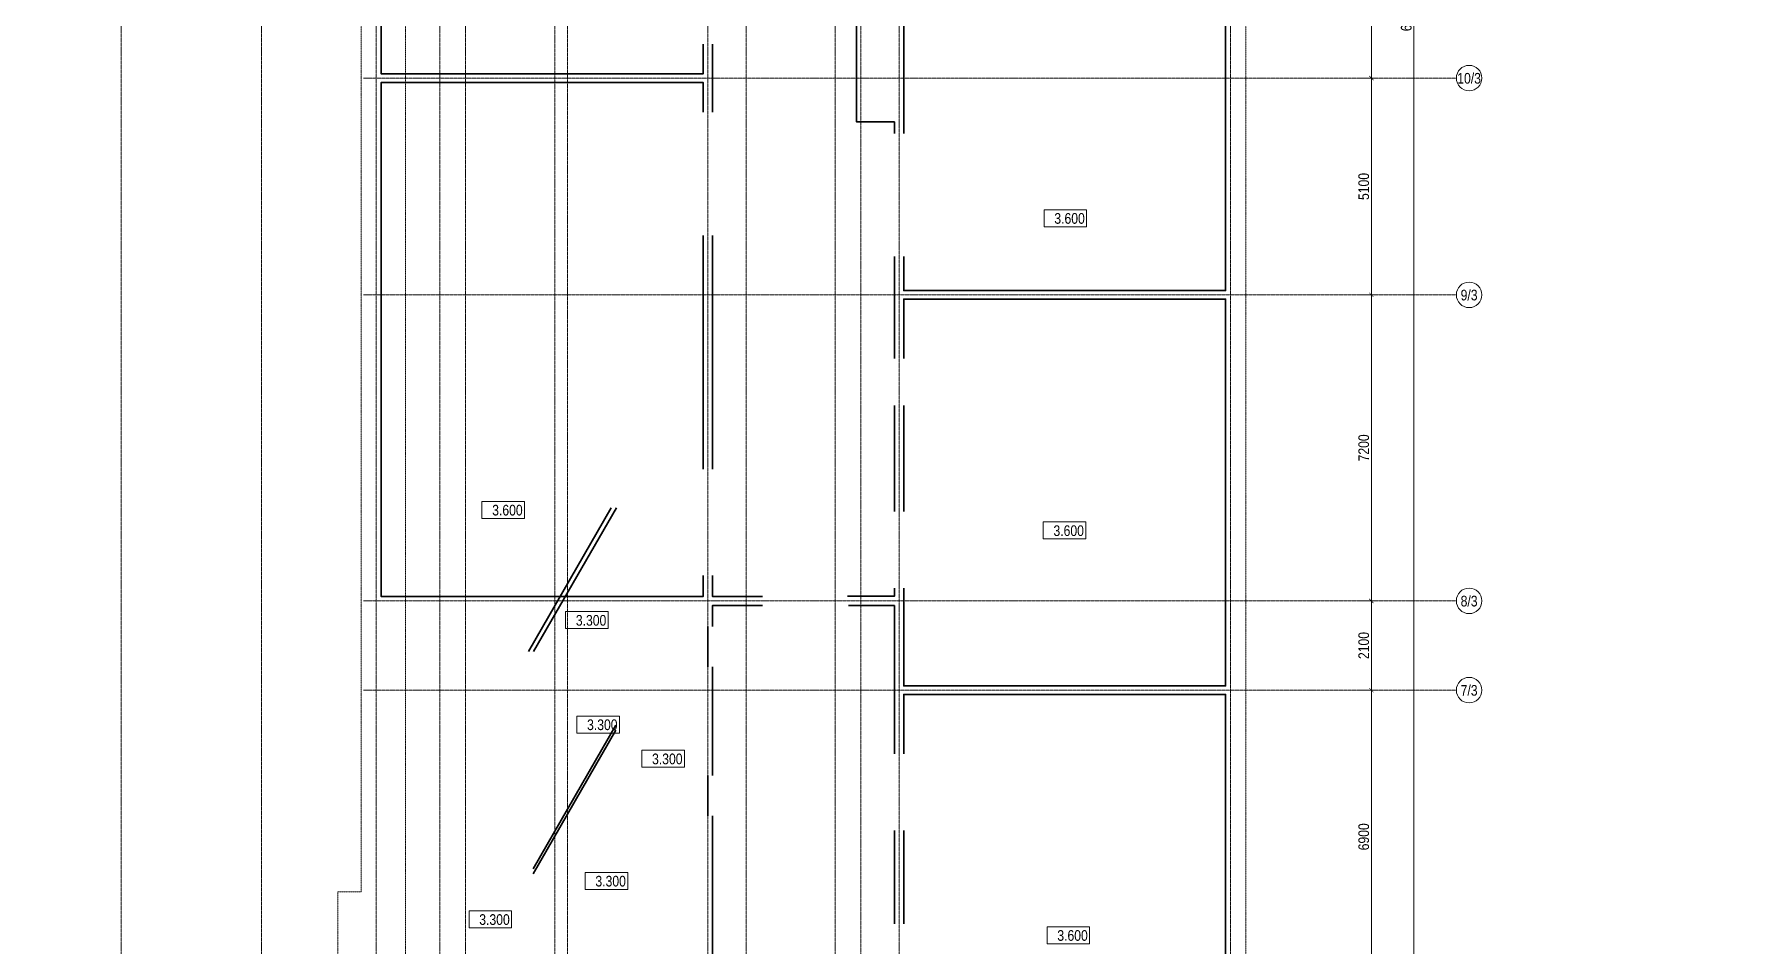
# Model space of a CAD drawing. Header units: millimetres. Extents: x -328335 to 1460319, y -208171 to 164069.
# Drawn here: x 86450 to 126465, y 12581 to 34037 of the extents above; entities that cross this region are included whole.
import ezdxf
from ezdxf import colors
from ezdxf.entities.mleader import LeaderData, LeaderLine
from ezdxf.enums import TextEntityAlignment as Align
from ezdxf.math import Vec2, Vec3

# ---------------------------------------------------------------- set-up
doc = ezdxf.new("R2010")
doc.units = ezdxf.units.MM
doc.header["$LTSCALE"] = 0.5
doc.linetypes.add('CENTER', pattern=[50.8, 31.75, -6.35, 6.35, -6.35])
doc.linetypes.add('DASHED', pattern=[19.05, 12.7, -6.35])
doc.layers.get('Defpoints').update_dxf_attribs({"color": 140})
for name, color, linetype, lineweight in [('АИ_Плинтус', 3, 'Continuous', 9), ('АР6_потолок_отм', 5, 'Continuous', 5), ('АР_Разрезы марка', 7, 'Continuous', 13), ('АЦ_Выноски', 7, 'Continuous', 5), ('РД_Оси_размер', 8, 'Continuous', 0)]:
    doc.layers.add(name, color=color, linetype=linetype, lineweight=lineweight)
doc.layers.add('АИ_Т_Профиль', color=2, linetype='Continuous', lineweight=40, true_color=0xffff00)
doc.layers.add('РД_Оси_100', color=7, linetype='Continuous', lineweight=0, true_color=0x525252)
doc.layers.add('АР6_Г_профиль плитки', color=220, linetype='Continuous', lineweight=35, plot=False)
doc.layers.add('АР_Делит', color=120, linetype='Continuous', lineweight=0, plot=False)
doc.styles.add('Arial_Narrow_08', font='ARIALN.TTF', dxfattribs={"width": 0.8})
doc.styles.add('style1', font='ARIALN.TTF')
doc.styles.add('ккк', font='isocpeur.ttf', dxfattribs={"width": 0.85, "oblique": 15})
doc.dimstyles.new('Dim100_ареал', dxfattribs={"dimscale": 100, "dimtxt": 2.5, "dimasz": 1, "dimexe": 1, "dimexo": 1, "dimgap": 0.5, "dimtad": 1, "dimzin": 12, "dimdsep": 46, "dimtxsty": 'style1', "dimblk": 'ARCHTICK', "dimcen": 1, "dimdle": 1, "dimaunit": 1, "dimadec": 0, "dimazin": 3, "dimtfac": 1, "dimtmove": 1, "dimatfit": 3, "dimldrblk": 'OPEN30', "dimfxl": 2, "dimfxlon": 1, "dimtolj": 1, "dimtzin": 0, "dimlwd": 5, "dimlwe": 5, "dimarcsym": 0})

# ---------------------------------------------------------------- blocks, each defined once
blk = doc.blocks.new('A-iden')
at = {"linetype": 'Continuous', "lineweight": 5}
blk.add_circle((0, -4), 3, dxfattribs=at)
at = {"color": 0, "linetype": 'Continuous', "lineweight": 20, "style": 'ккк', "width": 0.85}
blk.add_attdef('ID', text='', height=4, dxfattribs=at).set_placement((0.31, -3.85), align=Align.MIDDLE_CENTER)
blk = doc.blocks.new('_ArchTick')
at = {"color": 0, "linetype": 'ByBlock', "const_width": 0.15}
blk.add_lwpolyline([(-0.5, -0.5), (0.5, 0.5)], dxfattribs=at)
blk = doc.blocks.new('*D306')
at = {"layer": 'Defpoints', "color": 0, "transparency": 16777216}
for p in [(116910, 69000), (118910, 69000), (116910, 0)]:
    blk.add_point(p, dxfattribs=at)
at = {"layer": 'РД_Оси_размер', "color": 0, "lineweight": 5, "transparency": 16777216}
for p, q in [((118710, 69000), (119010, 69000)), ((118910, -100), (118910, 69100)), ((118710, 0), (119010, 0))]:
    blk.add_line(p, q, dxfattribs=at)
at = {"layer": 'РД_Оси_размер', "color": 0, "lineweight": 5, "transparency": 16777216, "xscale": 100, "yscale": 100, "zscale": 100}
for p, rotation in [((118910, 69000), 90), ((118910, 0), 270)]:
    blk.add_blockref('_ArchTick', p, dxfattribs=dict(at, rotation=rotation))
at = {"layer": 'РД_Оси_размер', "color": 0, "transparency": 16777216, "insert": (118732, 34500), "char_height": 250, "attachment_point": 5, "rotation": 90, "style": 'style1'}
blk.add_mtext('\\A1;69000', dxfattribs=at)
blk = doc.blocks.new('_Open30')
at = {"color": 0, "linetype": 'ByBlock', "lineweight": -2}
for p, q in [((-1, 0.27), (0, 0)), ((0, 0), (-1, -0.27)), ((0, 0), (-1, 0))]:
    blk.add_line(p, q, dxfattribs=at)
blk = doc.blocks.new('*D311')
at = {"layer": 'Defpoints', "color": 0, "transparency": 16777216}
for p in [(116910, 18600), (117910, 18600), (116910, 11700)]:
    blk.add_point(p, dxfattribs=at)
at = {"layer": 'РД_Оси_размер', "color": 0, "lineweight": 5, "transparency": 16777216}
for p, q in [((117710, 18600), (118010, 18600)), ((117910, 11600), (117910, 18700)), ((117710, 11700), (118010, 11700))]:
    blk.add_line(p, q, dxfattribs=at)
at = {"layer": 'РД_Оси_размер', "color": 0, "lineweight": 5, "transparency": 16777216, "xscale": 100, "yscale": 100, "zscale": 100}
for p, rotation in [((117910, 18600), 90), ((117910, 11700), 270)]:
    blk.add_blockref('_ArchTick', p, dxfattribs=dict(at, rotation=rotation))
at = {"layer": 'РД_Оси_размер', "color": 0, "transparency": 16777216, "insert": (117732, 15150), "char_height": 250, "attachment_point": 5, "rotation": 90, "style": 'style1'}
blk.add_mtext('\\A1;6900', dxfattribs=at)
blk = doc.blocks.new('*D312')
at = {"layer": 'Defpoints', "color": 0, "transparency": 16777216}
for p in [(116910, 20700), (117910, 20700), (116910, 18600)]:
    blk.add_point(p, dxfattribs=at)
at = {"layer": 'РД_Оси_размер', "color": 0, "lineweight": 5, "transparency": 16777216}
for p, q in [((117710, 20700), (118010, 20700)), ((117910, 18500), (117910, 20800)), ((117710, 18600), (118010, 18600))]:
    blk.add_line(p, q, dxfattribs=at)
at = {"layer": 'РД_Оси_размер', "color": 0, "lineweight": 5, "transparency": 16777216, "xscale": 100, "yscale": 100, "zscale": 100}
for p, rotation in [((117910, 20700), 90), ((117910, 18600), 270)]:
    blk.add_blockref('_ArchTick', p, dxfattribs=dict(at, rotation=rotation))
at = {"layer": 'РД_Оси_размер', "color": 0, "transparency": 16777216, "insert": (117732, 19650), "char_height": 250, "attachment_point": 5, "rotation": 90, "style": 'style1'}
blk.add_mtext('\\A1;2100', dxfattribs=at)
blk = doc.blocks.new('*D313')
at = {"layer": 'Defpoints', "color": 0, "transparency": 16777216}
for p in [(116910, 27900), (117910, 27900), (116910, 20700)]:
    blk.add_point(p, dxfattribs=at)
at = {"layer": 'РД_Оси_размер', "color": 0, "lineweight": 5, "transparency": 16777216}
for p, q in [((117710, 27900), (118010, 27900)), ((117910, 20600), (117910, 28000)), ((117710, 20700), (118010, 20700))]:
    blk.add_line(p, q, dxfattribs=at)
at = {"layer": 'РД_Оси_размер', "color": 0, "lineweight": 5, "transparency": 16777216, "xscale": 100, "yscale": 100, "zscale": 100}
for p, rotation in [((117910, 27900), 90), ((117910, 20700), 270)]:
    blk.add_blockref('_ArchTick', p, dxfattribs=dict(at, rotation=rotation))
at = {"layer": 'РД_Оси_размер', "color": 0, "transparency": 16777216, "insert": (117732, 24300), "char_height": 250, "attachment_point": 5, "rotation": 90, "style": 'style1'}
blk.add_mtext('\\A1;7200', dxfattribs=at)
blk = doc.blocks.new('*D314')
at = {"layer": 'Defpoints', "color": 0, "transparency": 16777216}
for p in [(116910, 33000), (117910, 33000), (116910, 27900)]:
    blk.add_point(p, dxfattribs=at)
at = {"layer": 'РД_Оси_размер', "color": 0, "lineweight": 5, "transparency": 16777216}
for p, q in [((117710, 33000), (118010, 33000)), ((117910, 27800), (117910, 33100)), ((117710, 27900), (118010, 27900))]:
    blk.add_line(p, q, dxfattribs=at)
at = {"layer": 'РД_Оси_размер', "color": 0, "lineweight": 5, "transparency": 16777216, "xscale": 100, "yscale": 100, "zscale": 100}
for p, rotation in [((117910, 33000), 90), ((117910, 27900), 270)]:
    blk.add_blockref('_ArchTick', p, dxfattribs=dict(at, rotation=rotation))
at = {"layer": 'РД_Оси_размер', "color": 0, "transparency": 16777216, "insert": (117732, 30450), "char_height": 250, "attachment_point": 5, "rotation": 90, "style": 'style1'}
blk.add_mtext('\\A1;5100', dxfattribs=at)
blk = doc.blocks.new('*D315')
at = {"layer": 'Defpoints', "color": 0, "transparency": 16777216}
for p in [(116910, 37200), (117910, 37200), (116910, 33000)]:
    blk.add_point(p, dxfattribs=at)
at = {"layer": 'РД_Оси_размер', "color": 0, "lineweight": 5, "transparency": 16777216}
for p, q in [((117910, 32900), (117910, 37300)), ((117710, 37200), (118010, 37200)), ((117710, 33000), (118010, 33000))]:
    blk.add_line(p, q, dxfattribs=at)
at = {"layer": 'РД_Оси_размер', "color": 0, "lineweight": 5, "transparency": 16777216, "xscale": 100, "yscale": 100, "zscale": 100}
for p, rotation in [((117910, 37200), 90), ((117910, 33000), 270)]:
    blk.add_blockref('_ArchTick', p, dxfattribs=dict(at, rotation=rotation))
at = {"layer": 'РД_Оси_размер', "color": 0, "transparency": 16777216, "insert": (117732, 35100), "char_height": 250, "attachment_point": 5, "rotation": 90, "style": 'style1'}
blk.add_mtext('\\A1;4200', dxfattribs=at)
blk = doc.blocks.new('Отметка_план')
at = {"color": 7, "lineweight": 5}
blk.add_lwpolyline([(0, 0), (10, 0), (10, 4), (0, 4)], close=True, dxfattribs=at)
at = {"style": 'Arial_Narrow_08', "width": 0.8}
blk.add_attdef('OTMG', text='', height=2.5, dxfattribs=at).set_placement((9.06, 0.7), align=Align.RIGHT)
blk = doc.blocks.new('_Dot')
at = {"color": 0, "linetype": 'ByBlock', "lineweight": -2}
blk.add_line((-0.5, 0), (-1, 0), dxfattribs=at)
at = {"color": 0, "linetype": 'ByBlock', "const_width": 0.5}
blk.add_lwpolyline([(-0.25, 0, 1), (0.25, 0, 1)], format="xyb", close=True, dxfattribs=at)
blk = doc.blocks.new('СОШ_2200_АР_ОСИ_М100_28.05.24')
at = {"layer": 'АР_Делит', "color": 5, "linetype": 'DASHED'}
blk.add_lwpolyline([(114955, 135155), (114955, -355), (93595.036, -355), (93595.036, 13855), (94145, 13855), (94145, 68320), (66055, 68320), (66055, 13857.73), (83455, 13857.73), (83455, -355), (45245, -355), (45245, 13145), (44695, 13145), (44695, 26755), (45245, 26755), (45245, 68320), (20455, 68320), (20455, 26755), (27955, 26755), (27955, 13145), (-355, 13145), (-355, 100855), (37145, 100855), (37145, 129155)], dxfattribs=at)
at = {"layer": 'РД_Оси_100', "color": 8, "linetype": 'CENTER', "true_color": 0x808080}
for p, q in [((88500, -6155), (88500, 139938.679)), ((91800, -6155), (91800, 139938.679)), ((94500, -6155), (94500, 139938.679)), ((96000, -6155), (96000, 139938.679)), ((102300, -6155), (102300, 139938.679)), ((114600, -6155), (114600, 139938.679)), ((119910, 33000), (94200, 33000)), ((119910, 27900), (94200, 27900)), ((119910, 20700), (94200, 20700)), ((119910, 18600), (94200, 18600))]:
    blk.add_line(p, q, dxfattribs=at)
for points in [[(96600, -6155), (96600, 139938.679)], [(98700, -6194.98), (98700, 139538.679), (98550, 139938.679)], [(99000, -6195.83), (99000, 139538.679), (99150, 139938.679)], [(103200, -6155), (103200, 139938.679)], [(105300, -6155), (105300, 139938.679)], [(105900, 139938.679), (105900, -6155)], [(106800, -6155), (106800, 139938.679)]]:
    blk.add_lwpolyline(points, dxfattribs=at)
at = {"layer": 'РД_Оси_100', "color": 0}
ref = blk.add_blockref('A-iden', (120210, 33400), dxfattribs=dict(at, xscale=-100, yscale=100, zscale=100))
ref.add_attrib('ID', '10/3', dxfattribs={"layer": '0', "linetype": 'Continuous', "height": 250, "style": 'style1'}).set_placement((120210, 33000), align=Align.MIDDLE)
ref = blk.add_blockref('A-iden', (120210, 28300), dxfattribs=dict(at, xscale=-100, yscale=100, zscale=100))
ref.add_attrib('ID', '9/3', dxfattribs={"layer": '0', "linetype": 'Continuous', "height": 250, "style": 'style1'}).set_placement((120210, 27900), align=Align.MIDDLE)
ref = blk.add_blockref('A-iden', (120210, 21100), dxfattribs=dict(at, xscale=-100, yscale=100, zscale=100))
ref.add_attrib('ID', '8/3', dxfattribs={"layer": '0', "linetype": 'Continuous', "height": 250, "style": 'style1'}).set_placement((120210, 20700), align=Align.MIDDLE)
ref = blk.add_blockref('A-iden', (120210, 19000), dxfattribs=dict(at, xscale=-100, yscale=100, zscale=100))
ref.add_attrib('ID', '7/3', dxfattribs={"layer": '0', "linetype": 'Continuous', "height": 250, "style": 'style1'}).set_placement((120210, 18600), align=Align.MIDDLE)
at = {"layer": 'РД_Оси_размер'}
for base, p1, p2, picture, middle in [((118910, 69000), (116910, 0), (116910, 69000), '*D306', (118732.357, 34500)), ((117910, 37200), (116910, 33000), (116910, 37200), '*D315', (117732.357, 35100)), ((117910, 33000), (116910, 27900), (116910, 33000), '*D314', (117732.357, 30450)), ((117910, 27900), (116910, 20700), (116910, 27900), '*D313', (117732.357, 24300)), ((117910, 20700), (116910, 18600), (116910, 20700), '*D312', (117732.357, 19650)), ((117910, 18600), (116910, 11700), (116910, 18600), '*D311', (117732.357, 15150))]:
    dim = blk.add_linear_dim(base=base, p1=p1, p2=p2, angle=90, dimstyle='Dim100_ареал', dxfattribs=at)
    dim.commit()
    dim.dimension.update_dxf_attribs({"geometry": picture, "text_midpoint": middle})

msp = doc.modelspace()

# ---------------------------------------------------------------- linework, layer by layer
at = {"layer": 'АИ_Плинтус', "color": 24, "linetype": 'ByBlock', "lineweight": 35, "true_color": 0xa52900}
for points in [[(102190, 44700), (102190, 45200), (94620, 45200), (94620, 33100), (102190, 33100), (102190, 33800)], [(106690, 31700), (106690, 31969.36), (105800, 31969.36), (105800, 37600)], [(106910, 31700), (106910.003, 37100), (114480, 37100), (114480, 28000), (106910.003, 28000), (106910.003, 28800)], [(102410, 33800), (102410, 32200)], [(102190, 32200), (102190, 32900), (94620, 32900), (94620, 20800), (102189.947, 20800), (102189.947, 21300)], [(102190, 23799), (102190, 29300)], [(102410, 29300), (102410, 23800)], [(106690, 26400), (106690, 28800)], [(106910, 26400), (106910.003, 27800), (114480, 27800), (114480, 18700), (106910, 18700), (106910, 21000)], [(106690, 22800), (106690, 25300)], [(106910, 22800), (106910, 25300)], [(102410, 21299), (102410, 20805), (103590.005, 20800)], [(105590.005, 20810), (106690, 20810.035), (106690, 21000)], [(103590.004, 20590), (102410, 20590), (102410, 20100)], [(106690, 17100), (106690, 20590), (105613.141, 20590)], [(102410, 19150), (102410, 16590)], [(106910, 17100), (106910, 18500), (114480, 18500), (114479.999, 9400), (106910, 9410), (106910, 10200)], [(102410, 15640), (102410, 11590), (100610, 11590)], [(106690, 13100), (106690, 15300)], [(106910, 13100), (106910, 15300)]]:
    msp.add_lwpolyline(points, dxfattribs=at)
at = {"layer": 'АИ_Т_Профиль', "linetype": 'ByBlock', "lineweight": 35}
for points in [[(102300, 20100), (102300, 19150)], [(102300, 16590), (102300, 15640)]]:
    msp.add_lwpolyline(points, dxfattribs=at)
at = {"layer": 'АР6_Г_профиль плитки'}
for points in [[(98080, 19510), (100030, 22887.499)], [(98200, 19510), (100150, 22887.499)], [(98190, 14400), (100140, 17777.499)], [(98190, 14280), (100140, 17657.499)]]:
    msp.add_lwpolyline(points, dxfattribs=at)
at = {"layer": 'АР_Разрезы марка', "linetype": 'DASHED', "lineweight": 0}
msp.add_lwpolyline([(97587.08, 136846.473), (97587.08, 100636.567), (95190.61, 100636.567), (95190.61, -1969.684)], dxfattribs=at)

# ---------------------------------------------------------------- block references
at = {"layer": 'АР6_потолок_отм'}
ref = msp.add_blockref('Отметка_план', (110211.794, 29503.42), dxfattribs=dict(at, xscale=100, yscale=100, zscale=100))
ref.add_attrib('OTMG', '3.600', dxfattribs={"layer": '0', "color": 0, "height": 250, "style": 'style1'}).set_placement((111169.212, 29823.237), align=Align.TOP_RIGHT)
ref = msp.add_blockref('Отметка_план', (96987.842, 22639.843), dxfattribs=dict(at, xscale=100, yscale=100, zscale=100))
ref.add_attrib('OTMG', '3.600', dxfattribs={"layer": '0', "color": 0, "height": 250, "style": 'style1'}).set_placement((97945.26, 22959.659), align=Align.TOP_RIGHT)
ref = msp.add_blockref('Отметка_план', (110191.243, 22156.921), dxfattribs=dict(at, xscale=100, yscale=100, zscale=100))
ref.add_attrib('OTMG', '3.600', dxfattribs={"layer": '0', "color": 0, "height": 250, "style": 'style1'}).set_placement((111148.661, 22476.738), align=Align.TOP_RIGHT)
ref = msp.add_blockref('Отметка_план', (98955.61, 20048.066), dxfattribs=dict(at, xscale=100, yscale=100, zscale=100))
ref.add_attrib('OTMG', '3.300', dxfattribs={"layer": '0', "color": 0, "height": 250, "style": 'style1'}).set_placement((99913.028, 20367.882), align=Align.TOP_RIGHT)
ref = msp.add_blockref('Отметка_план', (99219.763, 17590.9), dxfattribs=dict(at, xscale=100, yscale=100, zscale=100))
ref.add_attrib('OTMG', '3.300', dxfattribs={"layer": '0', "color": 0, "height": 250, "style": 'style1'}).set_placement((100177.181, 17910.717), align=Align.TOP_RIGHT)
ref = msp.add_blockref('Отметка_план', (100748.624, 16787.582), dxfattribs=dict(at, xscale=100, yscale=100, zscale=100))
ref.add_attrib('OTMG', '3.300', dxfattribs={"layer": '0', "color": 0, "height": 250, "style": 'style1'}).set_placement((101706.042, 17107.399), align=Align.TOP_RIGHT)
ref = msp.add_blockref('Отметка_план', (99415.859, 13911.247), dxfattribs=dict(at, xscale=100, yscale=100, zscale=100))
ref.add_attrib('OTMG', '3.300', dxfattribs={"layer": '0', "color": 0, "height": 250, "style": 'style1'}).set_placement((100373.277, 14231.064), align=Align.TOP_RIGHT)
ref = msp.add_blockref('Отметка_план', (96683.931, 13007.755), dxfattribs=dict(at, xscale=100, yscale=100, zscale=100))
ref.add_attrib('OTMG', '3.300', dxfattribs={"layer": '0', "color": 0, "height": 250, "style": 'style1'}).set_placement((97641.349, 13327.571), align=Align.TOP_RIGHT)
ref = msp.add_blockref('Отметка_план', (110282.178, 12633.144), dxfattribs=dict(at, xscale=100, yscale=100, zscale=100))
ref.add_attrib('OTMG', '3.600', dxfattribs={"layer": '0', "color": 0, "height": 250, "style": 'style1'}).set_placement((111239.596, 12952.961), align=Align.TOP_RIGHT)
at = {"layer": 'РД_Оси_100'}
msp.add_blockref('СОШ_2200_АР_ОСИ_М100_28.05.24', (0, 0), dxfattribs=at)

# ---------------------------------------------------------------- leaders
at = {"layer": 'АЦ_Выноски'}
ml = msp.add_multileader_mtext('Standard', dxfattribs=at)
ml.set_content('\\pxa0.66667;Аккустические подвесные панели \\Pиз минерального стекловолокна. \\P\\pt10;%%C800, %%C1200мм. Акцентный цвет: {\\C240;\\c2367469;NSC S 0570-Y20R}', color=256, style='style1')
ml.set_leader_properties(color=256)
ml.set_arrow_properties(name='DOT')
ml.build(insert=Vec2(0, 0))
ml.multileader.update_dxf_attribs({"has_dogleg": 0, "text_left_attachment_type": 6, "text_right_attachment_type": 6, "arrow_head_size": 200, "scale": 100})
ctx = ml.context
ctx.base_point, ctx.scale, ctx.char_height, ctx.arrow_head_size, ctx.landing_gap_size, ctx.plane_origin, ctx.plane_x_axis, ctx.plane_y_axis = Vec3(16372.028, 12369.827), 100, 250, 200, 50, Vec3(13858, 9827.527), Vec3(1, 0.00000001), Vec3(-0.00000001, 1)
ctx.left_attachment, ctx.right_attachment = 6, 6
notes = []
notes.append((ctx, [(1, (1, 1, 0), (15572.028, 12369.827), (1, 0.00000001), 800, [(1, [(11214.92, 17752.959), (14845.664, 22887.072)], 0, [])])]))
ctx.mtext.insert, ctx.mtext.text_direction, ctx.mtext.rotation, ctx.mtext.width, ctx.mtext.line_spacing_factor, ctx.mtext.flow_direction = Vec3(16422.028, 12689.233), Vec3(1, 0.00000001), 0.00000001, 11047.033, 0.8, 5
for ctx, leaders in notes:
    for number, flags, end, landing, length, lines in leaders:
        leader = LeaderData()
        leader.index, (leader.has_last_leader_line, leader.has_dogleg_vector, leader.attachment_direction) = number, flags
        leader.last_leader_point, leader.dogleg_vector, leader.dogleg_length = Vec3(end), Vec3(landing), length
        for number, points, colour, breaks in lines:
            line = LeaderLine()
            line.index, line.vertices, line.color, line.breaks = number, Vec3.list(points), colors.encode_raw_color(colour), breaks
            leader.lines.append(line)
        ctx.leaders.append(leader)

doc.saveas('drawing.dxf')
